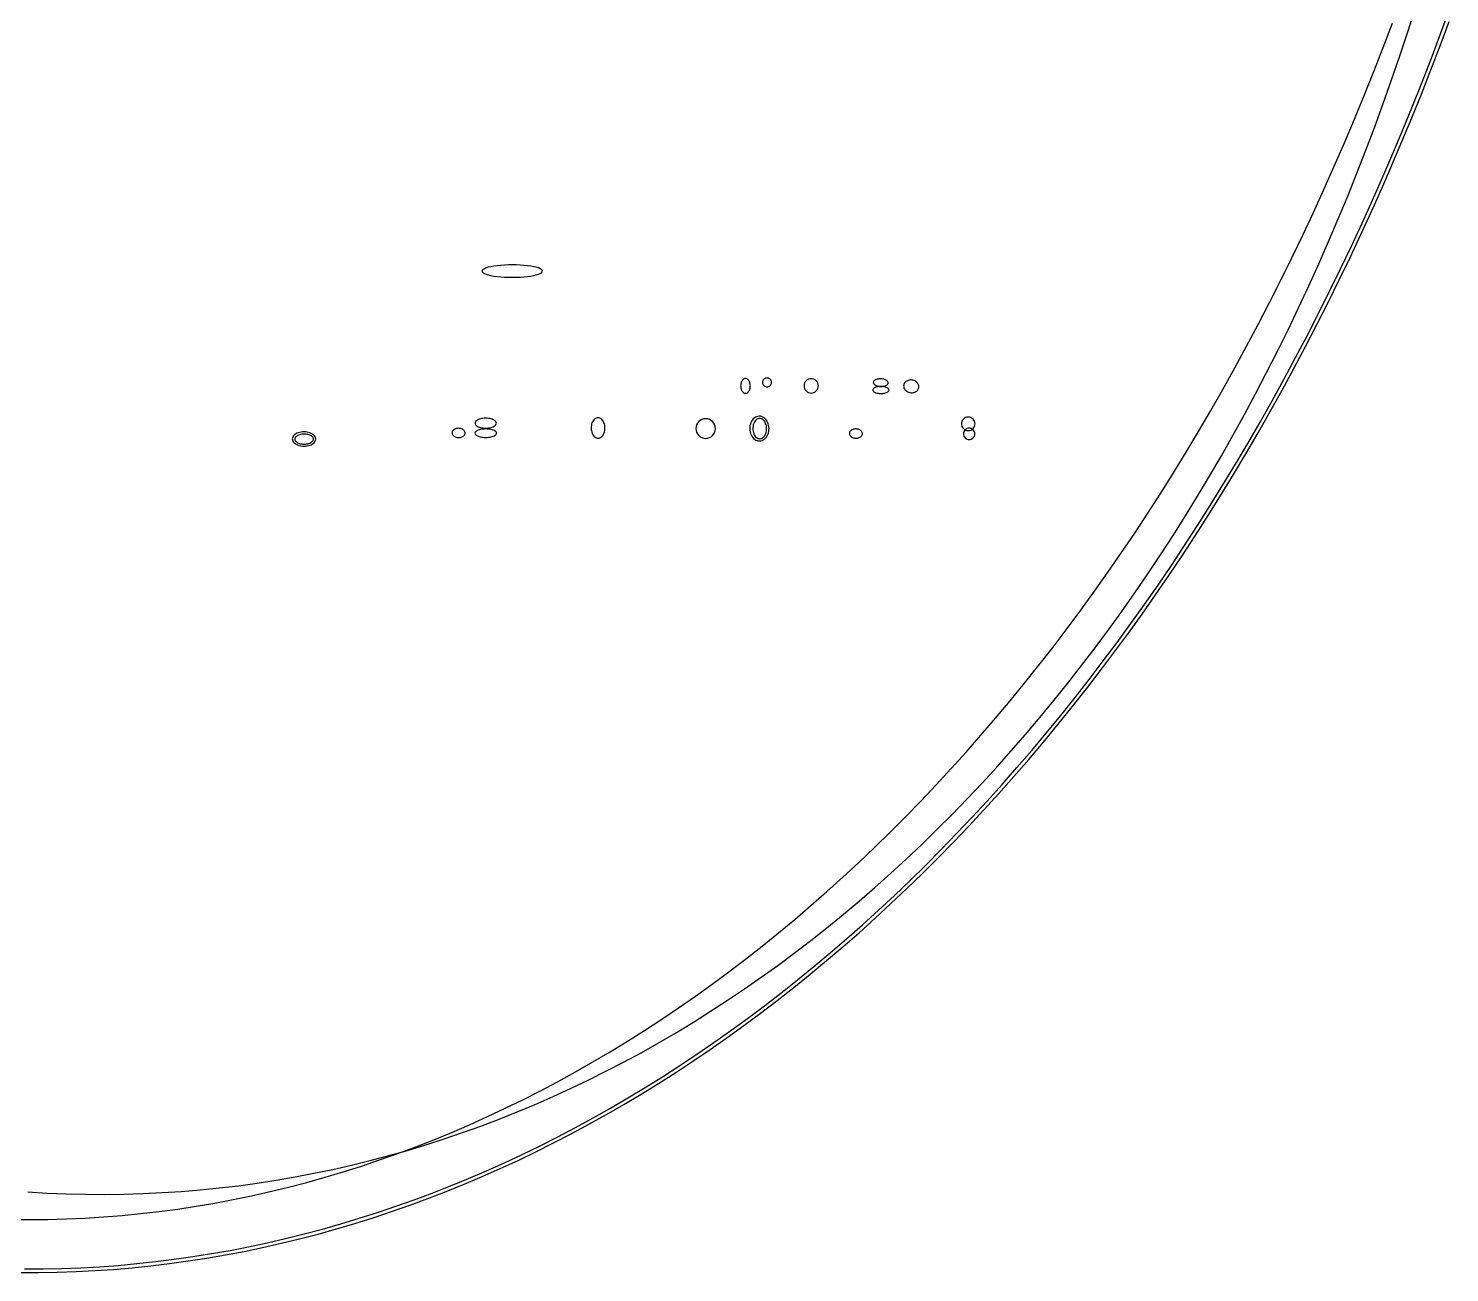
# Model space of a CAD drawing. Extents: x -1 to 217, y -22 to 302.
# Drawn here: x 107.8 to 203.8, y -22.3 to 61.7 of the extents above; entities that cross this region are included whole.
import ezdxf

# ---------------------------------------------------------------- set-up
doc = ezdxf.new("R2010")
doc.units = 0

msp = doc.modelspace()

# ---------------------------------------------------------------- linework, layer by layer
at = {"layer": 'CIRCLES'}
for p, q in [((157.435, 37.863), (157.429, 37.804)), ((157.429, 37.804), (157.435, 37.744)), ((157.452, 37.92), (157.435, 37.863)), ((157.435, 37.744), (157.452, 37.687)), ((157.48, 37.973), (157.452, 37.92)), ((157.452, 37.687), (157.48, 37.634)), ((157.518, 38.02), (157.48, 37.973)), ((157.48, 37.634), (157.518, 37.588)), ((157.564, 38.057), (157.518, 38.02)), ((157.518, 37.588), (157.564, 37.55)), ((157.617, 38.086), (157.564, 38.057)), ((157.564, 37.55), (157.617, 37.522)), ((157.674, 38.103), (157.617, 38.086)), ((157.617, 37.522), (157.674, 37.504)), ((157.734, 38.109), (157.674, 38.103)), ((157.674, 37.504), (157.734, 37.498)), ((157.794, 38.103), (157.734, 38.109)), ((157.734, 37.498), (157.794, 37.504)), ((157.851, 38.086), (157.794, 38.103)), ((157.794, 37.504), (157.851, 37.522)), ((157.904, 38.057), (157.851, 38.086)), ((157.851, 37.522), (157.904, 37.55)), ((157.95, 38.02), (157.904, 38.057)), ((157.904, 37.55), (157.95, 37.588)), ((157.988, 37.973), (157.95, 38.02)), ((157.95, 37.588), (157.988, 37.634)), ((158.016, 37.92), (157.988, 37.973)), ((157.988, 37.634), (158.016, 37.687)), ((158.033, 37.863), (158.016, 37.92)), ((158.016, 37.687), (158.033, 37.744)), ((158.039, 37.804), (158.033, 37.863)), ((158.033, 37.744), (158.039, 37.804)), ((160.244, 37.665), (160.235, 37.571)), ((160.235, 37.571), (160.244, 37.476)), ((160.272, 37.756), (160.244, 37.665)), ((160.244, 37.476), (160.272, 37.386)), ((160.316, 37.84), (160.272, 37.756)), ((160.377, 37.913), (160.316, 37.84)), ((160.45, 37.973), (160.377, 37.913)), ((160.533, 38.018), (160.45, 37.973)), ((160.624, 38.045), (160.533, 38.018)), ((160.719, 38.054), (160.624, 38.045)), ((160.813, 38.045), (160.719, 38.054)), ((160.904, 38.018), (160.813, 38.045)), ((160.987, 37.973), (160.904, 38.018)), ((161.06, 37.913), (160.987, 37.973)), ((161.121, 37.84), (161.06, 37.913)), ((161.165, 37.756), (161.121, 37.84)), ((161.193, 37.665), (161.165, 37.756)), ((161.165, 37.386), (161.193, 37.476)), ((161.202, 37.571), (161.193, 37.665)), ((161.193, 37.476), (161.202, 37.571)), ((160.272, 37.386), (160.316, 37.302)), ((160.316, 37.302), (160.377, 37.229)), ((160.377, 37.229), (160.45, 37.169)), ((160.45, 37.169), (160.533, 37.124)), ((160.533, 37.124), (160.624, 37.097)), ((160.624, 37.097), (160.719, 37.087)), ((160.719, 37.087), (160.813, 37.097)), ((160.813, 37.097), (160.904, 37.124)), ((160.904, 37.124), (160.987, 37.169)), ((160.987, 37.169), (161.06, 37.229)), ((161.06, 37.229), (161.121, 37.302)), ((161.121, 37.302), (161.165, 37.386)), ((152.934, 34.822), (152.921, 34.692)), ((152.921, 34.692), (152.934, 34.563)), ((152.972, 34.946), (152.934, 34.822)), ((152.934, 34.563), (152.972, 34.438)), ((153.033, 35.061), (152.972, 34.946)), ((153.116, 35.162), (153.033, 35.061)), ((153.216, 35.245), (153.116, 35.162)), ((153.331, 35.306), (153.216, 35.245)), ((153.456, 35.344), (153.331, 35.306)), ((153.585, 35.356), (153.456, 35.344)), ((153.715, 35.344), (153.585, 35.356)), ((153.84, 35.306), (153.715, 35.344)), ((153.954, 35.245), (153.84, 35.306)), ((154.055, 35.162), (153.954, 35.245)), ((154.138, 35.061), (154.055, 35.162)), ((154.199, 34.946), (154.138, 35.061)), ((154.237, 34.822), (154.199, 34.946)), ((154.199, 34.438), (154.237, 34.563)), ((154.25, 34.692), (154.237, 34.822)), ((154.237, 34.563), (154.25, 34.692)), ((170.874, 35.099), (170.865, 35.01)), ((170.865, 35.01), (170.874, 34.92)), ((170.9, 35.185), (170.874, 35.099)), ((170.874, 34.92), (170.9, 34.834)), ((170.942, 35.264), (170.9, 35.185)), ((170.9, 34.834), (170.942, 34.755)), ((170.999, 35.333), (170.942, 35.264)), ((170.942, 34.755), (170.999, 34.686)), ((171.069, 35.39), (170.999, 35.333)), ((170.999, 34.686), (171.069, 34.629)), ((171.148, 35.433), (171.069, 35.39)), ((171.069, 34.629), (171.148, 34.587)), ((171.117, 34.602), (171.069, 34.544)), ((171.174, 34.65), (171.117, 34.602)), ((171.234, 35.459), (171.148, 35.433)), ((171.148, 34.587), (171.234, 34.561)), ((171.24, 34.685), (171.174, 34.65)), ((171.323, 35.468), (171.234, 35.459)), ((171.312, 34.707), (171.24, 34.685)), ((171.387, 34.714), (171.312, 34.707)), ((171.412, 35.459), (171.323, 35.468)), ((171.461, 34.707), (171.387, 34.714)), ((171.498, 35.433), (171.412, 35.459)), ((171.412, 34.561), (171.498, 34.587)), ((171.533, 34.685), (171.461, 34.707)), ((171.577, 35.39), (171.498, 35.433)), ((171.498, 34.587), (171.577, 34.629)), ((171.599, 34.65), (171.533, 34.685)), ((171.647, 35.333), (171.577, 35.39)), ((171.577, 34.629), (171.647, 34.686)), ((171.656, 34.602), (171.599, 34.65)), ((171.704, 35.264), (171.647, 35.333)), ((171.647, 34.686), (171.704, 34.755)), ((171.704, 34.544), (171.656, 34.602)), ((171.746, 35.185), (171.704, 35.264)), ((171.704, 34.755), (171.746, 34.834)), ((171.772, 35.099), (171.746, 35.185)), ((171.746, 34.834), (171.772, 34.92)), ((171.781, 35.01), (171.772, 35.099)), ((171.772, 34.92), (171.781, 35.01)), ((152.972, 34.438), (153.033, 34.323)), ((153.033, 34.323), (153.116, 34.222)), ((153.116, 34.222), (153.216, 34.14)), ((153.216, 34.14), (153.331, 34.078)), ((153.331, 34.078), (153.456, 34.041)), ((153.456, 34.041), (153.585, 34.028)), ((153.585, 34.028), (153.715, 34.041)), ((153.715, 34.041), (153.84, 34.078)), ((153.84, 34.078), (153.954, 34.14)), ((153.954, 34.14), (154.055, 34.222)), ((154.055, 34.222), (154.138, 34.323)), ((154.138, 34.323), (154.199, 34.438)), ((171.012, 34.407), (171.005, 34.332)), ((171.005, 34.332), (171.012, 34.258)), ((171.034, 34.478), (171.012, 34.407)), ((171.012, 34.258), (171.034, 34.186)), ((171.069, 34.544), (171.034, 34.478)), ((171.034, 34.186), (171.069, 34.12)), ((171.069, 34.12), (171.117, 34.063)), ((171.117, 34.063), (171.174, 34.015)), ((171.174, 34.015), (171.24, 33.98)), ((171.234, 34.561), (171.323, 34.552)), ((171.24, 33.98), (171.312, 33.958)), ((171.312, 33.958), (171.387, 33.951)), ((171.323, 34.552), (171.412, 34.561)), ((171.387, 33.951), (171.461, 33.958)), ((171.461, 33.958), (171.533, 33.98)), ((171.533, 33.98), (171.599, 34.015)), ((171.599, 34.015), (171.656, 34.063)), ((171.656, 34.063), (171.704, 34.12)), ((171.739, 34.478), (171.704, 34.544)), ((171.704, 34.12), (171.739, 34.186)), ((171.761, 34.407), (171.739, 34.478)), ((171.739, 34.186), (171.761, 34.258)), ((171.768, 34.332), (171.761, 34.407)), ((171.761, 34.258), (171.768, 34.332))]:
    msp.add_line(p, q, dxfattribs=at)
at = {"layer": 'ELLIPSES'}
for p, q in [((201.012, 61.487), (201.533, 63.117)), ((203.234, 61.358), (203.84, 63.007)), ((199.358, 60.438), (199.98, 62.076)), ((200.476, 59.868), (201.012, 61.487)), ((203.194, 60.551), (203.806, 62.196)), ((202.57, 58.918), (203.194, 60.551)), ((202.616, 59.72), (203.234, 61.358)), ((198.723, 58.811), (199.358, 60.438)), ((199.925, 58.26), (200.476, 59.868)), ((201.984, 58.092), (202.616, 59.72)), ((198.075, 57.196), (198.723, 58.811)), ((201.933, 57.295), (202.57, 58.918)), ((199.36, 56.663), (199.925, 58.26)), ((201.339, 56.475), (201.984, 58.092)), ((197.414, 55.592), (198.075, 57.196)), ((198.78, 55.078), (199.36, 56.663)), ((201.283, 55.684), (201.933, 57.295)), ((200.62, 54.084), (201.283, 55.684)), ((200.683, 54.87), (201.339, 56.475)), ((196.741, 54), (197.414, 55.592)), ((198.186, 53.505), (198.78, 55.078)), ((200.013, 53.276), (200.683, 54.87)), ((196.055, 52.42), (196.741, 54)), ((199.945, 52.495), (200.62, 54.084)), ((197.578, 51.944), (198.186, 53.505)), ((199.331, 51.694), (200.013, 53.276)), ((195.357, 50.853), (196.055, 52.42)), ((196.956, 50.395), (197.578, 51.944)), ((199.258, 50.918), (199.945, 52.495)), ((198.559, 49.353), (199.258, 50.918)), ((198.637, 50.123), (199.331, 51.694)), ((194.646, 49.298), (195.357, 50.853)), ((196.32, 48.858), (196.956, 50.395)), ((197.93, 48.565), (198.637, 50.123)), ((193.923, 47.756), (194.646, 49.298)), ((197.847, 47.8), (198.559, 49.353)), ((195.669, 47.334), (196.32, 48.858)), ((197.212, 47.019), (197.93, 48.565)), ((193.188, 46.227), (193.923, 47.756)), ((195.005, 45.823), (195.669, 47.334)), ((197.123, 46.259), (197.847, 47.8)), ((192.441, 44.711), (193.188, 46.227)), ((196.387, 44.731), (197.123, 46.259)), ((196.481, 45.485), (197.212, 47.019)), ((138.498, 45.384), (138.48, 45.329)), ((138.48, 45.329), (138.498, 45.274)), ((138.55, 45.438), (138.498, 45.384)), ((138.498, 45.274), (138.55, 45.221)), ((138.636, 45.49), (138.55, 45.438)), ((138.55, 45.221), (138.636, 45.169)), ((138.754, 45.539), (138.636, 45.49)), ((138.636, 45.169), (138.754, 45.119)), ((138.902, 45.584), (138.754, 45.539)), ((139.079, 45.626), (138.902, 45.584)), ((139.28, 45.662), (139.079, 45.626)), ((139.502, 45.692), (139.28, 45.662)), ((139.742, 45.717), (139.502, 45.692)), ((139.995, 45.734), (139.742, 45.717)), ((140.257, 45.745), (139.995, 45.734)), ((140.524, 45.749), (140.257, 45.745)), ((140.791, 45.745), (140.524, 45.749)), ((141.053, 45.735), (140.791, 45.745)), ((141.306, 45.717), (141.053, 45.735)), ((141.546, 45.693), (141.306, 45.717)), ((141.768, 45.662), (141.546, 45.693)), ((141.969, 45.626), (141.768, 45.662)), ((142.146, 45.585), (141.969, 45.626)), ((142.294, 45.54), (142.146, 45.585)), ((142.413, 45.49), (142.294, 45.54)), ((142.294, 45.12), (142.413, 45.17)), ((142.499, 45.439), (142.413, 45.49)), ((142.413, 45.17), (142.499, 45.222)), ((142.551, 45.385), (142.499, 45.439)), ((142.499, 45.222), (142.551, 45.275)), ((142.568, 45.33), (142.551, 45.385)), ((142.551, 45.275), (142.568, 45.33)), ((194.327, 44.326), (195.005, 45.823)), ((195.738, 43.964), (196.481, 45.485)), ((138.754, 45.119), (138.902, 45.074)), ((138.902, 45.074), (139.079, 45.033)), ((139.079, 45.033), (139.28, 44.997)), ((139.28, 44.997), (139.502, 44.966)), ((139.502, 44.966), (139.742, 44.942)), ((139.742, 44.942), (139.995, 44.924)), ((139.995, 44.924), (140.257, 44.914)), ((140.257, 44.914), (140.524, 44.91)), ((140.524, 44.91), (140.791, 44.914)), ((140.791, 44.914), (141.053, 44.925)), ((141.053, 44.925), (141.306, 44.942)), ((141.306, 44.942), (141.546, 44.967)), ((141.546, 44.967), (141.769, 44.997)), ((141.769, 44.997), (141.97, 45.033)), ((141.97, 45.033), (142.146, 45.075)), ((142.146, 45.075), (142.294, 45.12)), ((191.681, 43.209), (192.441, 44.711)), ((193.636, 42.842), (194.327, 44.326)), ((195.64, 43.216), (196.387, 44.731)), ((190.91, 41.721), (191.681, 43.209)), ((194.88, 41.714), (195.64, 43.216)), ((194.984, 42.456), (195.738, 43.964)), ((192.931, 41.371), (193.636, 42.842)), ((194.218, 40.961), (194.984, 42.456)), ((190.127, 40.246), (190.91, 41.721)), ((192.212, 39.914), (192.931, 41.371)), ((194.109, 40.224), (194.88, 41.714)), ((193.44, 39.48), (194.218, 40.961)), ((189.333, 38.785), (190.127, 40.246)), ((191.48, 38.472), (192.212, 39.914)), ((192.65, 38.012), (193.44, 39.48)), ((193.326, 38.749), (194.109, 40.224)), ((188.527, 37.339), (189.333, 38.785)), ((190.735, 37.044), (191.48, 38.472)), ((192.532, 37.286), (193.326, 38.749)), ((155.952, 37.636), (155.949, 37.571)), ((155.949, 37.571), (155.952, 37.506)), ((155.961, 37.7), (155.952, 37.636)), ((155.952, 37.506), (155.961, 37.442)), ((155.974, 37.761), (155.961, 37.7)), ((155.961, 37.442), (155.974, 37.38)), ((155.993, 37.82), (155.974, 37.761)), ((156.017, 37.874), (155.993, 37.82)), ((156.045, 37.923), (156.017, 37.874)), ((156.077, 37.965), (156.045, 37.923)), ((156.113, 38.002), (156.077, 37.965)), ((156.152, 38.03), (156.113, 38.002)), ((156.192, 38.051), (156.152, 38.03)), ((156.234, 38.064), (156.192, 38.051)), ((156.277, 38.068), (156.234, 38.064)), ((156.32, 38.064), (156.277, 38.068)), ((156.362, 38.051), (156.32, 38.064)), ((156.402, 38.03), (156.362, 38.051)), ((156.441, 38.002), (156.402, 38.03)), ((156.476, 37.965), (156.441, 38.002)), ((156.508, 37.923), (156.476, 37.965)), ((156.537, 37.874), (156.508, 37.923)), ((156.56, 37.82), (156.537, 37.874)), ((156.579, 37.761), (156.56, 37.82)), ((156.593, 37.7), (156.579, 37.761)), ((156.579, 37.38), (156.593, 37.442)), ((156.601, 37.636), (156.593, 37.7)), ((156.593, 37.442), (156.601, 37.506)), ((156.604, 37.571), (156.601, 37.636)), ((156.601, 37.506), (156.604, 37.571)), ((164.916, 37.843), (164.91, 37.81)), ((164.91, 37.81), (164.913, 37.776)), ((164.913, 37.776), (164.925, 37.743)), ((164.93, 37.875), (164.916, 37.843)), ((164.925, 37.743), (164.944, 37.71)), ((164.952, 37.906), (164.93, 37.875)), ((164.944, 37.71), (164.972, 37.679)), ((164.983, 37.935), (164.952, 37.906)), ((164.972, 37.679), (165.007, 37.649)), ((165.02, 37.962), (164.983, 37.935)), ((165.038, 37.464), (164.991, 37.441)), ((165.007, 37.649), (165.049, 37.622)), ((165.064, 37.985), (165.02, 37.962)), ((165.091, 37.485), (165.038, 37.464)), ((165.049, 37.622), (165.098, 37.598)), ((165.114, 38.005), (165.064, 37.985)), ((165.149, 37.502), (165.091, 37.485)), ((165.098, 37.598), (165.151, 37.577)), ((165.17, 38.022), (165.114, 38.005)), ((165.212, 37.516), (165.149, 37.502)), ((165.151, 37.577), (165.209, 37.56)), ((165.229, 38.034), (165.17, 38.022)), ((165.209, 37.56), (165.271, 37.546)), ((165.278, 37.526), (165.212, 37.516)), ((165.291, 38.043), (165.229, 38.034)), ((165.271, 37.546), (165.335, 37.537)), ((165.347, 37.532), (165.278, 37.526)), ((165.356, 38.046), (165.291, 38.043)), ((165.335, 37.537), (165.4, 37.532)), ((165.417, 37.534), (165.347, 37.532)), ((165.421, 38.046), (165.356, 38.046)), ((165.4, 37.532), (165.465, 37.532)), ((165.488, 37.532), (165.417, 37.534)), ((165.486, 38.041), (165.421, 38.046)), ((165.465, 37.532), (165.53, 37.536)), ((165.55, 38.032), (165.486, 38.041)), ((165.557, 37.526), (165.488, 37.532)), ((165.53, 37.536), (165.592, 37.544)), ((165.612, 38.019), (165.55, 38.032)), ((165.623, 37.516), (165.557, 37.526)), ((165.592, 37.544), (165.652, 37.556)), ((165.67, 38.001), (165.612, 38.019)), ((165.686, 37.502), (165.623, 37.516)), ((165.652, 37.556), (165.707, 37.573)), ((165.724, 37.98), (165.67, 38.001)), ((165.744, 37.485), (165.686, 37.502)), ((165.707, 37.573), (165.757, 37.593)), ((165.772, 37.956), (165.724, 37.98)), ((165.797, 37.464), (165.744, 37.485)), ((165.757, 37.593), (165.801, 37.616)), ((165.814, 37.929), (165.772, 37.956)), ((165.844, 37.441), (165.797, 37.464)), ((165.801, 37.616), (165.839, 37.643)), ((165.849, 37.9), (165.814, 37.929)), ((165.839, 37.643), (165.869, 37.672)), ((165.877, 37.868), (165.849, 37.9)), ((165.869, 37.672), (165.891, 37.703)), ((165.897, 37.836), (165.877, 37.868)), ((165.891, 37.703), (165.905, 37.735)), ((165.908, 37.802), (165.897, 37.836)), ((165.905, 37.735), (165.911, 37.769)), ((165.911, 37.769), (165.908, 37.802)), ((166.963, 37.617), (166.96, 37.56)), ((166.96, 37.56), (166.965, 37.504)), ((166.976, 37.671), (166.963, 37.617)), ((166.965, 37.504), (166.978, 37.448)), ((166.997, 37.724), (166.976, 37.671)), ((166.978, 37.448), (167.001, 37.394)), ((167.026, 37.773), (166.997, 37.724)), ((167.063, 37.819), (167.026, 37.773)), ((167.107, 37.86), (167.063, 37.819)), ((167.157, 37.895), (167.107, 37.86)), ((167.213, 37.924), (167.157, 37.895)), ((167.273, 37.947), (167.213, 37.924)), ((167.337, 37.963), (167.273, 37.947)), ((167.403, 37.972), (167.337, 37.963)), ((167.47, 37.973), (167.403, 37.972)), ((167.537, 37.967), (167.47, 37.973)), ((167.603, 37.953), (167.537, 37.967)), ((167.667, 37.933), (167.603, 37.953)), ((167.728, 37.905), (167.667, 37.933)), ((167.784, 37.872), (167.728, 37.905)), ((167.835, 37.833), (167.784, 37.872)), ((167.88, 37.789), (167.835, 37.833)), ((167.918, 37.741), (167.88, 37.789)), ((167.948, 37.689), (167.918, 37.741)), ((167.971, 37.635), (167.948, 37.689)), ((167.984, 37.579), (167.971, 37.635)), ((167.973, 37.411), (167.986, 37.466)), ((167.989, 37.522), (167.984, 37.579)), ((167.986, 37.466), (167.989, 37.522)), ((191.85, 36.557), (192.65, 38.012)), ((155.974, 37.38), (155.993, 37.322)), ((155.993, 37.322), (156.017, 37.268)), ((156.017, 37.268), (156.045, 37.219)), ((156.045, 37.219), (156.077, 37.176)), ((156.077, 37.176), (156.113, 37.14)), ((156.113, 37.14), (156.152, 37.111)), ((156.152, 37.111), (156.192, 37.09)), ((156.192, 37.09), (156.234, 37.078)), ((156.234, 37.078), (156.277, 37.073)), ((156.277, 37.073), (156.32, 37.078)), ((156.32, 37.078), (156.362, 37.09)), ((156.362, 37.09), (156.402, 37.111)), ((156.402, 37.111), (156.441, 37.14)), ((156.441, 37.14), (156.476, 37.176)), ((156.476, 37.176), (156.508, 37.219)), ((156.508, 37.219), (156.537, 37.268)), ((156.537, 37.268), (156.56, 37.322)), ((156.56, 37.322), (156.579, 37.38)), ((164.885, 37.327), (164.88, 37.296)), ((164.88, 37.296), (164.885, 37.265)), ((164.899, 37.357), (164.885, 37.327)), ((164.885, 37.265), (164.899, 37.234)), ((164.921, 37.387), (164.899, 37.357)), ((164.899, 37.234), (164.921, 37.204)), ((164.952, 37.415), (164.921, 37.387)), ((164.921, 37.204), (164.952, 37.176)), ((164.991, 37.441), (164.952, 37.415)), ((164.952, 37.176), (164.991, 37.15)), ((164.991, 37.15), (165.038, 37.127)), ((165.038, 37.127), (165.091, 37.106)), ((165.091, 37.106), (165.149, 37.089)), ((165.149, 37.089), (165.212, 37.075)), ((165.212, 37.075), (165.278, 37.065)), ((165.278, 37.065), (165.347, 37.059)), ((165.347, 37.059), (165.417, 37.057)), ((165.417, 37.057), (165.488, 37.059)), ((165.488, 37.059), (165.557, 37.065)), ((165.557, 37.065), (165.623, 37.075)), ((165.623, 37.075), (165.686, 37.089)), ((165.686, 37.089), (165.744, 37.106)), ((165.744, 37.106), (165.797, 37.127)), ((165.797, 37.127), (165.844, 37.15)), ((165.883, 37.415), (165.844, 37.441)), ((165.844, 37.15), (165.883, 37.176)), ((165.914, 37.387), (165.883, 37.415)), ((165.883, 37.176), (165.914, 37.204)), ((165.936, 37.357), (165.914, 37.387)), ((165.914, 37.204), (165.936, 37.234)), ((165.95, 37.327), (165.936, 37.357)), ((165.936, 37.234), (165.95, 37.265)), ((165.955, 37.296), (165.95, 37.327)), ((165.95, 37.265), (165.955, 37.296)), ((167.001, 37.394), (167.031, 37.342)), ((167.031, 37.342), (167.069, 37.294)), ((167.069, 37.294), (167.114, 37.25)), ((167.114, 37.25), (167.165, 37.211)), ((167.165, 37.211), (167.221, 37.177)), ((167.221, 37.177), (167.282, 37.15)), ((167.282, 37.15), (167.346, 37.13)), ((167.346, 37.13), (167.412, 37.116)), ((167.412, 37.116), (167.479, 37.11)), ((167.479, 37.11), (167.546, 37.111)), ((167.546, 37.111), (167.612, 37.12)), ((167.612, 37.12), (167.676, 37.136)), ((167.676, 37.136), (167.736, 37.158)), ((167.736, 37.158), (167.792, 37.188)), ((167.792, 37.188), (167.842, 37.223)), ((167.842, 37.223), (167.886, 37.264)), ((167.886, 37.264), (167.923, 37.309)), ((167.923, 37.309), (167.952, 37.359)), ((167.952, 37.359), (167.973, 37.411)), ((187.709, 35.907), (188.527, 37.339)), ((189.977, 35.63), (190.735, 37.044)), ((191.037, 35.117), (191.85, 36.557)), ((191.726, 35.838), (192.532, 37.286)), ((186.88, 34.489), (187.709, 35.907)), ((189.206, 34.231), (189.977, 35.63)), ((190.909, 34.403), (191.726, 35.838)), ((136.549, 34.588), (136.517, 34.554)), ((136.587, 34.618), (136.549, 34.588)), ((136.631, 34.644), (136.587, 34.618)), ((136.679, 34.666), (136.631, 34.644)), ((136.731, 34.683), (136.679, 34.666)), ((136.786, 34.696), (136.731, 34.683)), ((136.842, 34.703), (136.786, 34.696)), ((136.9, 34.705), (136.842, 34.703)), ((136.957, 34.702), (136.9, 34.705)), ((137.014, 34.693), (136.957, 34.702)), ((137.068, 34.679), (137.014, 34.693)), ((137.119, 34.661), (137.068, 34.679)), ((137.167, 34.638), (137.119, 34.661)), ((137.21, 34.61), (137.167, 34.638)), ((137.247, 34.579), (137.21, 34.61)), ((137.279, 34.545), (137.247, 34.579)), ((138.012, 35.096), (138.006, 35.052)), ((138.006, 35.052), (138.012, 35.008)), ((138.03, 35.139), (138.012, 35.096)), ((138.012, 35.008), (138.03, 34.965)), ((138.061, 35.18), (138.03, 35.139)), ((138.03, 34.965), (138.061, 34.924)), ((138.102, 35.22), (138.061, 35.18)), ((138.061, 34.924), (138.102, 34.884)), ((138.155, 35.256), (138.102, 35.22)), ((138.102, 34.884), (138.155, 34.848)), ((138.211, 34.577), (138.148, 34.549)), ((138.217, 35.289), (138.155, 35.256)), ((138.155, 34.848), (138.217, 34.815)), ((138.283, 34.601), (138.211, 34.577)), ((138.288, 35.318), (138.217, 35.289)), ((138.217, 34.815), (138.288, 34.786)), ((138.362, 34.622), (138.283, 34.601)), ((138.366, 35.343), (138.288, 35.318)), ((138.288, 34.786), (138.366, 34.761)), ((138.447, 34.639), (138.362, 34.622)), ((138.451, 35.362), (138.366, 35.343)), ((138.366, 34.761), (138.451, 34.742)), ((138.538, 34.651), (138.447, 34.639)), ((138.54, 35.376), (138.451, 35.362)), ((138.451, 34.742), (138.54, 34.728)), ((138.631, 34.658), (138.538, 34.651)), ((138.632, 35.385), (138.54, 35.376)), ((138.54, 34.728), (138.632, 34.719)), ((138.726, 34.661), (138.631, 34.658)), ((138.726, 35.387), (138.632, 35.385)), ((138.632, 34.719), (138.726, 34.717)), ((138.82, 35.385), (138.726, 35.387)), ((138.726, 34.717), (138.82, 34.719)), ((138.821, 34.658), (138.726, 34.661)), ((138.913, 35.376), (138.82, 35.385)), ((138.82, 34.719), (138.913, 34.728)), ((138.915, 34.651), (138.821, 34.658)), ((139.002, 35.362), (138.913, 35.376)), ((138.913, 34.728), (139.002, 34.742)), ((139.005, 34.639), (138.915, 34.651)), ((139.087, 35.343), (139.002, 35.362)), ((139.002, 34.742), (139.087, 34.761)), ((139.091, 34.622), (139.005, 34.639)), ((139.165, 35.318), (139.087, 35.343)), ((139.087, 34.761), (139.165, 34.786)), ((139.17, 34.601), (139.091, 34.622)), ((139.236, 35.289), (139.165, 35.318)), ((139.165, 34.786), (139.236, 34.815)), ((139.242, 34.577), (139.17, 34.601)), ((139.298, 35.256), (139.236, 35.289)), ((139.236, 34.815), (139.298, 34.848)), ((139.305, 34.549), (139.242, 34.577)), ((139.35, 35.22), (139.298, 35.256)), ((139.298, 34.848), (139.35, 34.884)), ((139.392, 35.18), (139.35, 35.22)), ((139.35, 34.884), (139.392, 34.924)), ((139.422, 35.139), (139.392, 35.18)), ((139.392, 34.924), (139.422, 34.965)), ((139.441, 35.096), (139.422, 35.139)), ((139.422, 34.965), (139.441, 35.008)), ((139.447, 35.052), (139.441, 35.096)), ((139.441, 35.008), (139.447, 35.052)), ((145.852, 34.813), (145.849, 34.724)), ((145.849, 34.724), (145.854, 34.634)), ((145.863, 34.902), (145.852, 34.813)), ((145.854, 34.634), (145.867, 34.547)), ((145.881, 34.987), (145.863, 34.902)), ((145.907, 35.068), (145.881, 34.987)), ((145.94, 35.143), (145.907, 35.068)), ((145.979, 35.211), (145.94, 35.143)), ((146.024, 35.27), (145.979, 35.211)), ((146.074, 35.321), (146.024, 35.27)), ((146.129, 35.361), (146.074, 35.321)), ((146.186, 35.391), (146.129, 35.361)), ((146.246, 35.409), (146.186, 35.391)), ((146.307, 35.416), (146.246, 35.409)), ((146.368, 35.411), (146.307, 35.416)), ((146.428, 35.394), (146.368, 35.411)), ((146.486, 35.366), (146.428, 35.394)), ((146.542, 35.328), (146.486, 35.366)), ((146.593, 35.278), (146.542, 35.328)), ((146.64, 35.22), (146.593, 35.278)), ((146.681, 35.153), (146.64, 35.22)), ((146.716, 35.079), (146.681, 35.153)), ((146.744, 34.999), (146.716, 35.079)), ((146.765, 34.914), (146.744, 34.999)), ((146.778, 34.826), (146.765, 34.914)), ((146.77, 34.559), (146.781, 34.647)), ((146.784, 34.737), (146.778, 34.826)), ((146.781, 34.647), (146.784, 34.737)), ((156.564, 34.785), (156.56, 34.676)), ((156.56, 34.676), (156.568, 34.567)), ((156.579, 34.892), (156.564, 34.785)), ((156.568, 34.567), (156.586, 34.461)), ((156.604, 34.996), (156.579, 34.892)), ((156.64, 35.094), (156.604, 34.996)), ((156.686, 35.186), (156.64, 35.094)), ((156.741, 35.269), (156.686, 35.186)), ((156.804, 35.342), (156.741, 35.269)), ((156.774, 34.771), (156.771, 34.682)), ((156.771, 34.682), (156.776, 34.592)), ((156.785, 34.859), (156.774, 34.771)), ((156.776, 34.592), (156.789, 34.504)), ((156.803, 34.944), (156.785, 34.859)), ((156.829, 35.025), (156.803, 34.944)), ((156.874, 35.404), (156.804, 35.342)), ((156.862, 35.1), (156.829, 35.025)), ((156.901, 35.168), (156.862, 35.1)), ((156.95, 35.453), (156.874, 35.404)), ((156.946, 35.228), (156.901, 35.168)), ((156.996, 35.279), (156.946, 35.228)), ((157.03, 35.49), (156.95, 35.453)), ((157.051, 35.319), (156.996, 35.279)), ((157.113, 35.512), (157.03, 35.49)), ((157.108, 35.349), (157.051, 35.319)), ((157.168, 35.367), (157.108, 35.349)), ((157.199, 35.521), (157.113, 35.512)), ((157.229, 35.374), (157.168, 35.367)), ((157.284, 35.516), (157.199, 35.521)), ((157.29, 35.369), (157.229, 35.374)), ((157.368, 35.496), (157.284, 35.516)), ((157.35, 35.352), (157.29, 35.369)), ((157.408, 35.324), (157.35, 35.352)), ((157.45, 35.462), (157.368, 35.496)), ((157.464, 35.285), (157.408, 35.324)), ((157.528, 35.416), (157.45, 35.462)), ((157.515, 35.236), (157.464, 35.285)), ((157.562, 35.178), (157.515, 35.236)), ((157.6, 35.356), (157.528, 35.416)), ((157.603, 35.111), (157.562, 35.178)), ((157.665, 35.286), (157.6, 35.356)), ((157.638, 35.037), (157.603, 35.111)), ((157.666, 34.957), (157.638, 35.037)), ((157.723, 35.205), (157.665, 35.286)), ((157.687, 34.872), (157.666, 34.957)), ((157.7, 34.784), (157.687, 34.872)), ((157.692, 34.517), (157.703, 34.605)), ((157.706, 34.695), (157.7, 34.784)), ((157.703, 34.605), (157.706, 34.695)), ((157.772, 35.115), (157.723, 35.205)), ((157.812, 35.018), (157.772, 35.115)), ((157.841, 34.915), (157.812, 35.018)), ((157.86, 34.809), (157.841, 34.915)), ((157.849, 34.484), (157.864, 34.591)), ((157.868, 34.7), (157.86, 34.809)), ((157.864, 34.591), (157.868, 34.7)), ((163.427, 34.575), (163.388, 34.545)), ((163.47, 34.602), (163.427, 34.575)), ((163.519, 34.624), (163.47, 34.602)), ((163.57, 34.641), (163.519, 34.624)), ((163.625, 34.653), (163.57, 34.641)), ((163.682, 34.661), (163.625, 34.653)), ((163.739, 34.663), (163.682, 34.661)), ((163.796, 34.659), (163.739, 34.663)), ((163.853, 34.651), (163.796, 34.659)), ((163.907, 34.637), (163.853, 34.651)), ((163.959, 34.618), (163.907, 34.637)), ((164.006, 34.595), (163.959, 34.618)), ((164.049, 34.568), (164.006, 34.595)), ((164.087, 34.537), (164.049, 34.568)), ((190.214, 33.69), (191.037, 35.117)), ((125.668, 34.05), (125.661, 33.987)), ((125.661, 33.987), (125.667, 33.924)), ((125.667, 33.924), (125.687, 33.862)), ((125.689, 34.112), (125.668, 34.05)), ((125.687, 33.862), (125.72, 33.802)), ((125.723, 34.171), (125.689, 34.112)), ((125.72, 33.802), (125.765, 33.745)), ((125.769, 34.227), (125.723, 34.171)), ((125.765, 33.745), (125.822, 33.693)), ((125.827, 34.279), (125.769, 34.227)), ((125.822, 33.693), (125.89, 33.645)), ((125.895, 34.326), (125.827, 34.279)), ((125.835, 34.018), (125.83, 33.974)), ((125.83, 33.974), (125.835, 33.93)), ((125.851, 34.062), (125.835, 34.018)), ((125.835, 33.93), (125.852, 33.887)), ((125.877, 34.104), (125.851, 34.062)), ((125.852, 33.887), (125.879, 33.845)), ((125.913, 34.144), (125.877, 34.104)), ((125.879, 33.845), (125.915, 33.806)), ((125.89, 33.645), (125.968, 33.603)), ((125.974, 34.367), (125.895, 34.326)), ((125.959, 34.181), (125.913, 34.144)), ((125.915, 33.806), (125.962, 33.769)), ((126.014, 34.214), (125.959, 34.181)), ((125.962, 33.769), (126.016, 33.736)), ((125.968, 33.603), (126.054, 33.567)), ((126.06, 34.401), (125.974, 34.367)), ((126.076, 34.244), (126.014, 34.214)), ((126.016, 33.736), (126.079, 33.707)), ((126.153, 34.428), (126.06, 34.401)), ((126.144, 34.269), (126.076, 34.244)), ((126.079, 33.707), (126.148, 33.683)), ((126.218, 34.289), (126.144, 34.269)), ((126.148, 33.683), (126.222, 33.664)), ((126.251, 34.448), (126.153, 34.428)), ((126.297, 34.303), (126.218, 34.289)), ((126.222, 33.664), (126.3, 33.65)), ((126.353, 34.459), (126.251, 34.448)), ((126.378, 34.313), (126.297, 34.303)), ((126.3, 33.65), (126.382, 33.642)), ((126.456, 34.463), (126.353, 34.459)), ((126.46, 34.316), (126.378, 34.313)), ((126.382, 33.642), (126.464, 33.64)), ((126.56, 34.458), (126.456, 34.463)), ((126.543, 34.313), (126.46, 34.316)), ((126.464, 33.64), (126.547, 33.643)), ((126.624, 34.305), (126.543, 34.313)), ((126.547, 33.643), (126.628, 33.652)), ((126.661, 34.445), (126.56, 34.458)), ((126.702, 34.292), (126.624, 34.305)), ((126.628, 33.652), (126.706, 33.667)), ((126.759, 34.424), (126.661, 34.445)), ((126.777, 34.272), (126.702, 34.292)), ((126.706, 33.667), (126.78, 33.687)), ((126.852, 34.395), (126.759, 34.424)), ((126.846, 34.248), (126.777, 34.272)), ((126.78, 33.687), (126.849, 33.712)), ((126.908, 34.22), (126.846, 34.248)), ((126.849, 33.712), (126.911, 33.741)), ((126.937, 34.36), (126.852, 34.395)), ((126.963, 34.187), (126.908, 34.22)), ((126.911, 33.741), (126.965, 33.775)), ((126.932, 33.595), (127.01, 33.636)), ((127.015, 34.317), (126.937, 34.36)), ((127.009, 34.15), (126.963, 34.187)), ((126.965, 33.775), (127.011, 33.812)), ((127.046, 34.111), (127.009, 34.15)), ((127.01, 33.636), (127.078, 33.683)), ((127.011, 33.812), (127.047, 33.852)), ((127.083, 34.27), (127.015, 34.317)), ((127.073, 34.069), (127.046, 34.111)), ((127.047, 33.852), (127.074, 33.894)), ((127.089, 34.026), (127.073, 34.069)), ((127.074, 33.894), (127.089, 33.937)), ((127.078, 33.683), (127.136, 33.735)), ((127.14, 34.217), (127.083, 34.27)), ((127.095, 33.982), (127.089, 34.026)), ((127.089, 33.937), (127.095, 33.982)), ((127.136, 33.735), (127.183, 33.791)), ((127.185, 34.16), (127.14, 34.217)), ((127.183, 33.791), (127.216, 33.851)), ((127.218, 34.1), (127.185, 34.16)), ((127.216, 33.851), (127.237, 33.912)), ((127.238, 34.038), (127.218, 34.1)), ((127.237, 33.912), (127.244, 33.975)), ((127.244, 33.975), (127.238, 34.038)), ((136.46, 34.44), (136.456, 34.4)), ((136.456, 34.4), (136.459, 34.359)), ((136.459, 34.359), (136.47, 34.319)), ((136.472, 34.48), (136.46, 34.44)), ((136.47, 34.319), (136.488, 34.281)), ((136.491, 34.518), (136.472, 34.48)), ((136.488, 34.281), (136.513, 34.244)), ((136.517, 34.554), (136.491, 34.518)), ((136.513, 34.244), (136.545, 34.21)), ((136.545, 34.21), (136.582, 34.179)), ((136.582, 34.179), (136.625, 34.152)), ((136.625, 34.152), (136.673, 34.129)), ((136.673, 34.129), (136.724, 34.11)), ((136.724, 34.11), (136.779, 34.096)), ((136.779, 34.096), (136.835, 34.088)), ((136.835, 34.088), (136.892, 34.084)), ((136.892, 34.084), (136.95, 34.086)), ((136.95, 34.086), (137.006, 34.094)), ((137.006, 34.094), (137.061, 34.106)), ((137.061, 34.106), (137.113, 34.123)), ((137.113, 34.123), (137.161, 34.145)), ((137.161, 34.145), (137.205, 34.172)), ((137.205, 34.172), (137.243, 34.202)), ((137.243, 34.202), (137.275, 34.235)), ((137.275, 34.235), (137.301, 34.271)), ((137.304, 34.509), (137.279, 34.545)), ((137.301, 34.271), (137.32, 34.309)), ((137.322, 34.47), (137.304, 34.509)), ((137.32, 34.309), (137.332, 34.349)), ((137.333, 34.43), (137.322, 34.47)), ((137.332, 34.349), (137.336, 34.389)), ((137.336, 34.389), (137.333, 34.43)), ((138.004, 34.412), (137.998, 34.375)), ((137.998, 34.375), (138.004, 34.337)), ((138.022, 34.449), (138.004, 34.412)), ((138.004, 34.337), (138.022, 34.301)), ((138.053, 34.484), (138.022, 34.449)), ((138.022, 34.301), (138.053, 34.265)), ((138.095, 34.518), (138.053, 34.484)), ((138.053, 34.265), (138.095, 34.232)), ((138.148, 34.549), (138.095, 34.518)), ((138.095, 34.232), (138.148, 34.201)), ((138.148, 34.201), (138.211, 34.173)), ((138.211, 34.173), (138.283, 34.148)), ((138.283, 34.148), (138.362, 34.127)), ((138.362, 34.127), (138.447, 34.111)), ((138.447, 34.111), (138.538, 34.099)), ((138.538, 34.099), (138.631, 34.091)), ((138.631, 34.091), (138.726, 34.089)), ((138.726, 34.089), (138.821, 34.091)), ((138.821, 34.091), (138.915, 34.099)), ((138.915, 34.099), (139.005, 34.111)), ((139.005, 34.111), (139.091, 34.127)), ((139.091, 34.127), (139.17, 34.148)), ((139.17, 34.148), (139.242, 34.173)), ((139.242, 34.173), (139.305, 34.201)), ((139.358, 34.518), (139.305, 34.549)), ((139.305, 34.201), (139.358, 34.232)), ((139.4, 34.484), (139.358, 34.518)), ((139.358, 34.232), (139.4, 34.265)), ((139.43, 34.449), (139.4, 34.484)), ((139.4, 34.265), (139.43, 34.301)), ((139.449, 34.412), (139.43, 34.449)), ((139.43, 34.301), (139.449, 34.337)), ((139.455, 34.375), (139.449, 34.412)), ((139.449, 34.337), (139.455, 34.375)), ((145.867, 34.547), (145.888, 34.462)), ((145.888, 34.462), (145.916, 34.382)), ((145.916, 34.382), (145.951, 34.308)), ((145.951, 34.308), (145.993, 34.241)), ((145.993, 34.241), (146.039, 34.182)), ((146.039, 34.182), (146.091, 34.133)), ((146.091, 34.133), (146.146, 34.094)), ((146.146, 34.094), (146.205, 34.066)), ((146.205, 34.066), (146.265, 34.05)), ((146.265, 34.05), (146.326, 34.045)), ((146.326, 34.045), (146.387, 34.051)), ((146.387, 34.051), (146.446, 34.07)), ((146.446, 34.07), (146.504, 34.099)), ((146.504, 34.099), (146.558, 34.14)), ((146.558, 34.14), (146.608, 34.19)), ((146.608, 34.19), (146.653, 34.25)), ((146.653, 34.25), (146.693, 34.318)), ((146.693, 34.318), (146.726, 34.393)), ((146.726, 34.393), (146.752, 34.474)), ((146.752, 34.474), (146.77, 34.559)), ((156.586, 34.461), (156.616, 34.358)), ((156.616, 34.358), (156.655, 34.261)), ((156.655, 34.261), (156.705, 34.171)), ((156.705, 34.171), (156.763, 34.09)), ((156.763, 34.09), (156.828, 34.02)), ((156.789, 34.504), (156.81, 34.42)), ((156.81, 34.42), (156.838, 34.34)), ((156.828, 34.02), (156.9, 33.961)), ((156.838, 34.34), (156.873, 34.265)), ((156.873, 34.265), (156.915, 34.199)), ((156.9, 33.961), (156.978, 33.914)), ((156.915, 34.199), (156.961, 34.14)), ((156.961, 34.14), (157.013, 34.091)), ((156.978, 33.914), (157.06, 33.88)), ((157.013, 34.091), (157.068, 34.052)), ((157.06, 33.88), (157.144, 33.861)), ((157.068, 34.052), (157.127, 34.024)), ((157.127, 34.024), (157.187, 34.007)), ((157.144, 33.861), (157.229, 33.855)), ((157.187, 34.007), (157.248, 34.002)), ((157.229, 33.855), (157.314, 33.864)), ((157.248, 34.002), (157.309, 34.009)), ((157.309, 34.009), (157.368, 34.027)), ((157.314, 33.864), (157.398, 33.886)), ((157.368, 34.027), (157.426, 34.057)), ((157.398, 33.886), (157.478, 33.923)), ((157.426, 34.057), (157.48, 34.097)), ((157.478, 33.923), (157.554, 33.973)), ((157.48, 34.097), (157.53, 34.148)), ((157.53, 34.148), (157.575, 34.208)), ((157.554, 33.973), (157.624, 34.034)), ((157.575, 34.208), (157.615, 34.276)), ((157.615, 34.276), (157.648, 34.351)), ((157.624, 34.034), (157.687, 34.107)), ((157.648, 34.351), (157.674, 34.432)), ((157.674, 34.432), (157.692, 34.517)), ((157.687, 34.107), (157.742, 34.19)), ((157.742, 34.19), (157.788, 34.282)), ((157.788, 34.282), (157.824, 34.38)), ((157.824, 34.38), (157.849, 34.484)), ((163.3, 34.398), (163.295, 34.358)), ((163.295, 34.358), (163.299, 34.317)), ((163.299, 34.317), (163.309, 34.277)), ((163.311, 34.438), (163.3, 34.398)), ((163.309, 34.277), (163.327, 34.239)), ((163.33, 34.476), (163.311, 34.438)), ((163.327, 34.239), (163.352, 34.202)), ((163.356, 34.512), (163.33, 34.476)), ((163.352, 34.202), (163.384, 34.168)), ((163.388, 34.545), (163.356, 34.512)), ((163.384, 34.168), (163.422, 34.137)), ((163.422, 34.137), (163.465, 34.109)), ((163.465, 34.109), (163.512, 34.086)), ((163.512, 34.086), (163.564, 34.068)), ((163.564, 34.068), (163.618, 34.054)), ((163.618, 34.054), (163.674, 34.046)), ((163.674, 34.046), (163.732, 34.042)), ((163.732, 34.042), (163.789, 34.044)), ((163.789, 34.044), (163.846, 34.051)), ((163.846, 34.051), (163.9, 34.064)), ((163.9, 34.064), (163.952, 34.081)), ((163.952, 34.081), (164, 34.103)), ((164, 34.103), (164.044, 34.129)), ((164.044, 34.129), (164.082, 34.159)), ((164.082, 34.159), (164.115, 34.193)), ((164.118, 34.503), (164.087, 34.537)), ((164.115, 34.193), (164.14, 34.229)), ((164.143, 34.466), (164.118, 34.503)), ((164.14, 34.229), (164.159, 34.267)), ((164.161, 34.428), (164.143, 34.466)), ((164.159, 34.267), (164.171, 34.307)), ((164.172, 34.388), (164.161, 34.428)), ((164.171, 34.307), (164.175, 34.347)), ((164.175, 34.347), (164.172, 34.388)), ((186.04, 33.087), (186.88, 34.489)), ((188.422, 32.847), (189.206, 34.231)), ((189.38, 32.278), (190.214, 33.69)), ((190.081, 32.983), (190.909, 34.403)), ((126.054, 33.567), (126.146, 33.538)), ((126.146, 33.538), (126.244, 33.517)), ((126.244, 33.517), (126.346, 33.504)), ((126.346, 33.504), (126.449, 33.499)), ((126.449, 33.499), (126.552, 33.503)), ((126.552, 33.503), (126.654, 33.514)), ((126.654, 33.514), (126.752, 33.534)), ((126.752, 33.534), (126.845, 33.561)), ((126.845, 33.561), (126.932, 33.595)), ((185.189, 31.7), (186.04, 33.087)), ((187.625, 31.478), (188.422, 32.847)), ((189.242, 31.577), (190.081, 32.983)), ((184.327, 30.328), (185.189, 31.7)), ((188.534, 30.881), (189.38, 32.278)), ((186.816, 30.125), (187.625, 31.478)), ((187.678, 29.498), (188.534, 30.881)), ((188.392, 30.185), (189.242, 31.577)), ((183.454, 28.971), (184.327, 30.328)), ((185.994, 28.787), (186.816, 30.125)), ((187.531, 28.808), (188.392, 30.185)), ((182.571, 27.63), (183.454, 28.971)), ((186.66, 27.446), (187.531, 28.808)), ((186.811, 28.13), (187.678, 29.498)), ((185.16, 27.465), (185.994, 28.787)), ((185.933, 26.777), (186.811, 28.13)), ((181.677, 26.306), (182.571, 27.63)), ((184.313, 26.159), (185.16, 27.465)), ((185.778, 26.099), (186.66, 27.446)), ((180.772, 24.997), (181.677, 26.306)), ((183.454, 24.869), (184.313, 26.159)), ((184.885, 24.768), (185.778, 26.099)), ((185.045, 25.439), (185.933, 26.777)), ((179.857, 23.704), (180.772, 24.997)), ((184.146, 24.116), (185.045, 25.439)), ((182.584, 23.596), (183.454, 24.869)), ((183.237, 22.81), (184.146, 24.116)), ((183.982, 23.451), (184.885, 24.768)), ((178.932, 22.428), (179.857, 23.704)), ((181.701, 22.339), (182.584, 23.596)), ((183.069, 22.151), (183.982, 23.451)), ((177.997, 21.168), (178.932, 22.428)), ((180.807, 21.099), (181.701, 22.339)), ((182.146, 20.866), (183.069, 22.151)), ((182.318, 21.518), (183.237, 22.81)), ((177.052, 19.925), (177.997, 21.168)), ((181.388, 20.243), (182.318, 21.518)), ((179.901, 19.876), (180.807, 21.099)), ((180.449, 18.984), (181.388, 20.243)), ((181.212, 19.597), (182.146, 20.866)), ((176.097, 18.699), (177.052, 19.925)), ((178.984, 18.67), (179.901, 19.876)), ((180.269, 18.345), (181.212, 19.597)), ((175.133, 17.49), (176.097, 18.699)), ((178.055, 17.481), (178.984, 18.67)), ((179.316, 17.108), (180.269, 18.345)), ((179.5, 17.741), (180.449, 18.984)), ((174.159, 16.299), (175.133, 17.49)), ((177.116, 16.31), (178.055, 17.481)), ((178.542, 16.515), (179.5, 17.741)), ((177.574, 15.305), (178.542, 16.515)), ((178.354, 15.888), (179.316, 17.108)), ((173.176, 15.125), (174.159, 16.299)), ((176.165, 15.157), (177.116, 16.31)), ((177.382, 14.685), (178.354, 15.888)), ((172.183, 13.968), (173.176, 15.125)), ((175.203, 14.022), (176.165, 15.157)), ((176.401, 13.498), (177.382, 14.685)), ((176.596, 14.112), (177.574, 15.305)), ((171.181, 12.83), (172.183, 13.968)), ((174.231, 12.904), (175.203, 14.022)), ((175.41, 12.329), (176.401, 13.498)), ((175.61, 12.936), (176.596, 14.112)), ((170.17, 11.709), (171.181, 12.83)), ((173.248, 11.805), (174.231, 12.904)), ((174.614, 11.778), (175.61, 12.936)), ((169.151, 10.607), (170.17, 11.709)), ((172.254, 10.724), (173.248, 11.805)), ((173.609, 10.636), (174.614, 11.778)), ((174.411, 11.176), (175.41, 12.329)), ((168.123, 9.522), (169.151, 10.607)), ((171.251, 9.662), (172.254, 10.724)), ((172.595, 9.512), (173.609, 10.636)), ((173.402, 10.041), (174.411, 11.176)), ((170.237, 8.618), (171.251, 9.662)), ((172.385, 8.923), (173.402, 10.041)), ((167.086, 8.457), (168.123, 9.522)), ((171.359, 7.823), (172.385, 8.923)), ((171.573, 8.405), (172.595, 9.512)), ((166.041, 7.409), (167.086, 8.457)), ((169.213, 7.594), (170.237, 8.618)), ((170.324, 6.741), (171.359, 7.823)), ((170.542, 7.316), (171.573, 8.405)), ((164.988, 6.381), (166.041, 7.409)), ((168.179, 6.588), (169.213, 7.594)), ((169.282, 5.676), (170.324, 6.741)), ((169.502, 6.245), (170.542, 7.316)), ((163.926, 5.371), (164.988, 6.381)), ((167.136, 5.601), (168.179, 6.588)), ((168.454, 5.191), (169.502, 6.245)), ((162.857, 4.381), (163.926, 5.371)), ((166.083, 4.634), (167.136, 5.601)), ((167.398, 4.156), (168.454, 5.191)), ((168.23, 4.629), (169.282, 5.676)), ((161.78, 3.409), (162.857, 4.381)), ((165.021, 3.687), (166.083, 4.634)), ((166.334, 3.14), (167.398, 4.156)), ((167.171, 3.601), (168.23, 4.629)), ((160.695, 2.457), (161.78, 3.409)), ((163.95, 2.758), (165.021, 3.687)), ((165.262, 2.141), (166.334, 3.14)), ((166.104, 2.591), (167.171, 3.601)), ((159.603, 1.524), (160.695, 2.457)), ((162.87, 1.85), (163.95, 2.758)), ((164.183, 1.161), (165.262, 2.141)), ((165.029, 1.599), (166.104, 2.591)), ((158.503, 0.611), (159.603, 1.524)), ((160.682, 0.093), (161.78, 0.962)), ((161.78, 0.962), (162.87, 1.85)), ((163.095, 0.2), (164.183, 1.161)), ((163.946, 0.626), (165.029, 1.599)), ((157.396, -0.283), (158.503, 0.611)), ((159.576, -0.755), (160.682, 0.093)), ((162.001, -0.742), (163.095, 0.2)), ((162.856, -0.329), (163.946, 0.626)), ((156.282, -1.156), (157.396, -0.283)), ((158.461, -1.583), (159.576, -0.755)), ((160.899, -1.665), (162.001, -0.742)), ((161.758, -1.265), (162.856, -0.329)), ((155.162, -2.01), (156.282, -1.156)), ((157.338, -2.39), (158.461, -1.583)), ((159.789, -2.57), (160.899, -1.665)), ((160.654, -2.182), (161.758, -1.265)), ((152.901, -3.657), (154.035, -2.844)), ((154.035, -2.844), (155.162, -2.01)), ((156.207, -3.177), (157.338, -2.39)), ((158.673, -3.455), (159.789, -2.57)), ((159.542, -3.079), (160.654, -2.182)), ((151.76, -4.45), (152.901, -3.657)), ((155.069, -3.943), (156.207, -3.177)), ((157.55, -4.321), (158.673, -3.455)), ((158.423, -3.958), (159.542, -3.079)), ((150.614, -5.223), (151.76, -4.45)), ((152.768, -5.413), (153.922, -4.689)), ((153.922, -4.689), (155.069, -3.943)), ((156.421, -5.167), (157.55, -4.321)), ((157.297, -4.817), (158.423, -3.958)), ((149.462, -5.976), (150.614, -5.223)), ((151.607, -6.117), (152.768, -5.413)), ((155.026, -6.477), (156.165, -5.657)), ((155.284, -5.994), (156.421, -5.167)), ((156.165, -5.657), (157.297, -4.817)), ((147.139, -7.418), (148.303, -6.707)), ((148.303, -6.707), (149.462, -5.976)), ((150.439, -6.799), (151.607, -6.117)), ((153.881, -7.278), (155.026, -6.477)), ((154.142, -6.801), (155.284, -5.994)), ((145.97, -8.108), (147.139, -7.418)), ((148.081, -8.1), (149.263, -7.46)), ((149.263, -7.46), (150.439, -6.799)), ((151.838, -8.357), (152.993, -7.589)), ((152.729, -8.059), (153.881, -7.278)), ((152.993, -7.589), (154.142, -6.801)), ((144.794, -8.778), (145.97, -8.108)), ((146.892, -8.719), (148.081, -8.1)), ((150.677, -9.104), (151.838, -8.357)), ((151.572, -8.82), (152.729, -8.059)), ((142.429, -10.053), (143.614, -9.426)), ((143.614, -9.426), (144.794, -8.778)), ((144.496, -9.891), (145.697, -9.316)), ((145.697, -9.316), (146.892, -8.719)), ((149.24, -10.282), (150.409, -9.561)), ((149.51, -9.832), (150.677, -9.104)), ((150.409, -9.561), (151.572, -8.82)), ((141.239, -10.659), (142.429, -10.053)), ((142.075, -10.977), (143.288, -10.445)), ((143.288, -10.445), (144.496, -9.891)), ((147.16, -11.227), (148.338, -10.539)), ((148.065, -10.983), (149.24, -10.282)), ((148.338, -10.539), (149.51, -9.832)), ((138.844, -11.806), (140.044, -11.243)), ((139.631, -11.975), (140.856, -11.487)), ((140.044, -11.243), (141.239, -10.659)), ((140.856, -11.487), (142.075, -10.977)), ((145.977, -11.893), (147.16, -11.227)), ((146.886, -11.664), (148.065, -10.983)), ((136.432, -12.869), (137.64, -12.348)), ((137.166, -12.885), (138.401, -12.441)), ((137.64, -12.348), (138.844, -11.806)), ((138.401, -12.441), (139.631, -11.975)), ((144.51, -12.964), (145.7, -12.324)), ((144.789, -12.54), (145.977, -11.893)), ((145.7, -12.324), (146.886, -11.664)), ((134.004, -13.844), (135.22, -13.367)), ((134.682, -13.706), (135.927, -13.307)), ((135.22, -13.367), (136.432, -12.869)), ((135.927, -13.307), (137.166, -12.885)), ((142.398, -13.771), (143.596, -13.166)), ((143.315, -13.584), (144.51, -12.964)), ((143.596, -13.166), (144.789, -12.54)), ((131.561, -14.733), (132.785, -14.299)), ((132.179, -14.439), (133.433, -14.084)), ((132.785, -14.299), (134.004, -13.844)), ((133.433, -14.084), (134.682, -13.706)), ((139.988, -14.92), (141.195, -14.356)), ((140.911, -14.761), (142.115, -14.183)), ((141.195, -14.356), (142.398, -13.771)), ((142.115, -14.183), (143.315, -13.584)), ((128.394, -15.37), (129.66, -15.082)), ((129.105, -15.534), (130.335, -15.144)), ((129.66, -15.082), (130.921, -14.772)), ((130.335, -15.144), (131.561, -14.733)), ((130.921, -14.772), (132.179, -14.439)), ((138.488, -15.855), (139.702, -15.318)), ((138.777, -15.463), (139.988, -14.92)), ((139.702, -15.318), (140.911, -14.761)), ((122.016, -16.47), (123.298, -16.295)), ((123.298, -16.295), (124.577, -16.097)), ((124.577, -16.097), (125.852, -15.877)), ((125.398, -16.571), (126.637, -16.248)), ((125.852, -15.877), (127.125, -15.635)), ((126.637, -16.248), (127.872, -15.902)), ((127.125, -15.635), (128.394, -15.37)), ((127.872, -15.902), (129.105, -15.534)), ((136.342, -16.486), (137.561, -15.985)), ((137.271, -16.371), (138.488, -15.855)), ((137.561, -15.985), (138.777, -15.463)), ((107.788, -16.891), (109.088, -16.966)), ((109.088, -16.966), (110.387, -17.019)), ((110.387, -17.019), (111.685, -17.049)), ((111.685, -17.049), (112.982, -17.056)), ((112.982, -17.056), (114.278, -17.041)), ((114.278, -17.041), (115.572, -17.002)), ((115.572, -17.002), (116.865, -16.941)), ((116.865, -16.941), (118.156, -16.858)), ((118.156, -16.858), (119.445, -16.751)), ((119.445, -16.751), (120.732, -16.622)), ((120.732, -16.622), (122.016, -16.47)), ((121.67, -17.409), (122.915, -17.152)), ((122.915, -17.152), (124.158, -16.873)), ((124.158, -16.873), (125.398, -16.571)), ((133.891, -17.425), (135.118, -16.966)), ((134.825, -17.339), (136.05, -16.866)), ((135.118, -16.966), (136.342, -16.486)), ((136.05, -16.866), (137.271, -16.371)), ((115.418, -18.36), (116.671, -18.215)), ((116.671, -18.215), (117.923, -18.047)), ((117.923, -18.047), (119.174, -17.856)), ((119.174, -17.856), (120.423, -17.644)), ((120.423, -17.644), (121.67, -17.409)), ((131.129, -18.634), (132.364, -18.223)), ((131.427, -18.279), (132.661, -17.862)), ((132.364, -18.223), (133.596, -17.792)), ((132.661, -17.862), (133.891, -17.425)), ((133.596, -17.792), (134.825, -17.339)), ((106.626, -18.752), (107.883, -18.763)), ((107.883, -18.763), (109.14, -18.752)), ((109.14, -18.752), (110.397, -18.719)), ((110.397, -18.719), (111.653, -18.663)), ((111.653, -18.663), (112.909, -18.584)), ((112.909, -18.584), (114.164, -18.483)), ((114.164, -18.483), (115.418, -18.36)), ((127.706, -19.4), (128.949, -19.048)), ((128.648, -19.39), (129.89, -19.023)), ((128.949, -19.048), (130.189, -18.674)), ((129.89, -19.023), (131.129, -18.634)), ((130.189, -18.674), (131.427, -18.279)), ((123.962, -20.328), (125.212, -20.04)), ((124.908, -20.365), (126.157, -20.062)), ((125.212, -20.04), (126.461, -19.731)), ((126.157, -20.062), (127.404, -19.737)), ((126.461, -19.731), (127.706, -19.4)), ((127.404, -19.737), (128.648, -19.39)), ((118.94, -21.264), (120.198, -21.063)), ((120.198, -21.063), (121.455, -20.839)), ((121.147, -21.146), (122.402, -20.907)), ((121.455, -20.839), (122.709, -20.595)), ((122.402, -20.907), (123.656, -20.647)), ((122.709, -20.595), (123.962, -20.328)), ((123.656, -20.647), (124.908, -20.365)), ((108.835, -22.092), (110.101, -22.065)), ((110.101, -22.065), (111.366, -22.016)), ((111.366, -22.016), (112.63, -21.945)), ((112.63, -21.945), (113.894, -21.852)), ((113.581, -22.124), (114.845, -22.015)), ((113.894, -21.852), (115.157, -21.738)), ((114.845, -22.015), (116.108, -21.885)), ((115.157, -21.738), (116.419, -21.602)), ((116.108, -21.885), (117.369, -21.733)), ((116.419, -21.602), (117.68, -21.444)), ((117.369, -21.733), (118.63, -21.559)), ((117.68, -21.444), (118.94, -21.264)), ((118.63, -21.559), (119.889, -21.363)), ((119.889, -21.363), (121.147, -21.146)), ((107.253, -22.342), (108.519, -22.342)), ((107.57, -22.098), (108.835, -22.092)), ((108.519, -22.342), (109.785, -22.32)), ((109.785, -22.32), (111.051, -22.277)), ((111.051, -22.277), (112.316, -22.211)), ((112.316, -22.211), (113.581, -22.124))]:
    msp.add_line(p, q, dxfattribs=at)

doc.saveas('drawing.dxf')
